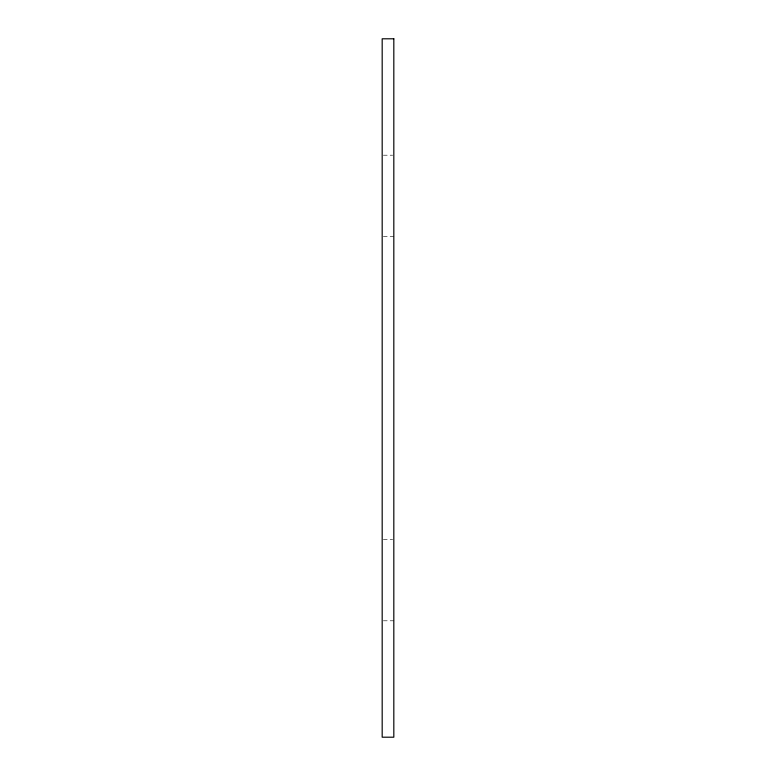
<?xml version="1.0" encoding="UTF-8"?>
<svg xmlns="http://www.w3.org/2000/svg" width="776" height="776" viewBox="0 0 776 776"><rect width="100%" height="100%" fill="white"/><g stroke="black" fill="none" stroke-linecap="round" stroke-linejoin="round"><path stroke-width="0.58" stroke-dasharray="3.88 2.91" d="M383.344 155.2L392.656 155.2M383.344 236.68L393.82 236.68M383.344 539.32L392.656 539.32M383.344 620.8L393.82 620.8"/><path stroke-width="1.16" d="M393.82 38.8L382.18 38.8L382.18 737.2L393.82 737.2L393.82 38.8"/></g></svg>
